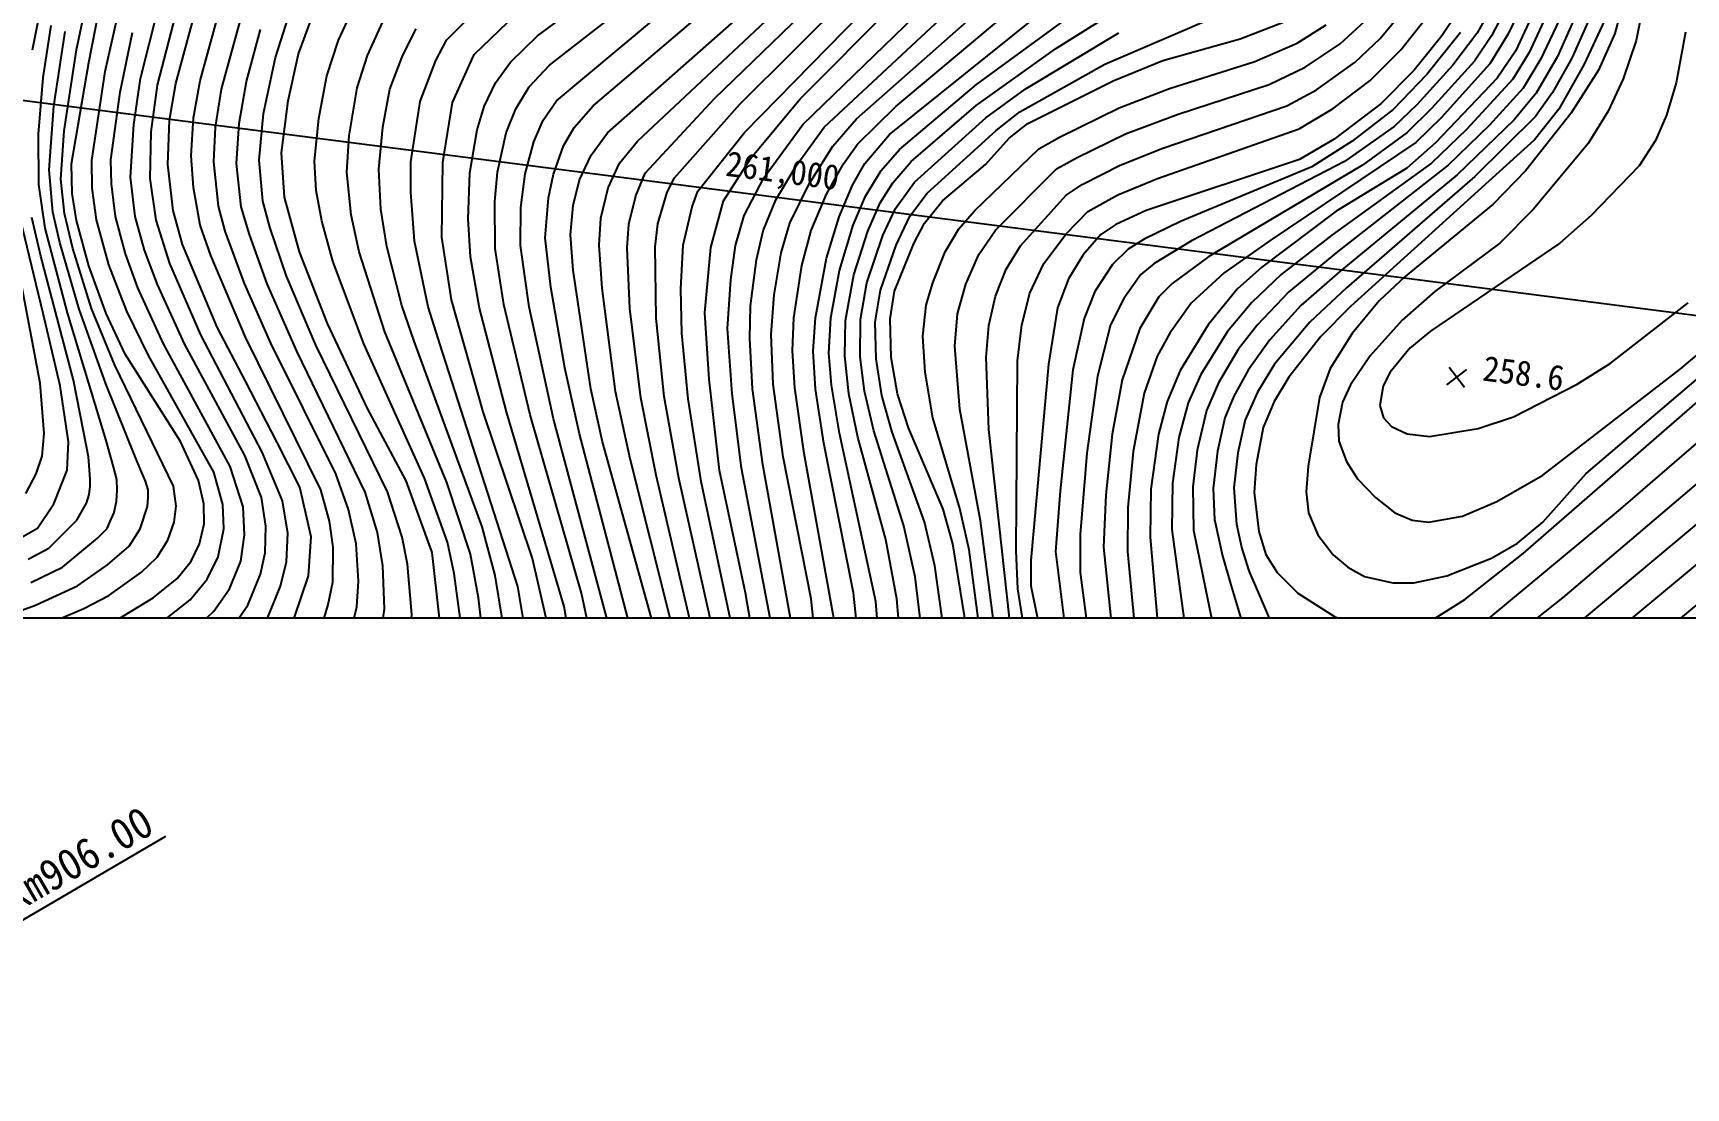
# Model space of a CAD drawing. Header units: millimetres. Extents: x 17638 to 18434, y 1103 to 1809.
# Drawn here: x 18218.5 to 18350.2, y 1364.9 to 1448.9 of the extents above; entities that cross this region are included whole.
import ezdxf
from ezdxf.enums import TextEntityAlignment as Align
from ezdxf.xclip import XClip

# ---------------------------------------------------------------- set-up
doc = ezdxf.new("R2010")
doc.units = ezdxf.units.MM
doc.header["$LTSCALE"] = 10
doc.header["$MEASUREMENT"] = 0
doc.header["$XCLIPFRAME"] = 2
doc.layers.add('TX-PAPR', color=2, linetype='Continuous', plot=False)
for name, color, linetype in [('TZ-BASE', 253, 'Continuous'), ('TZ-LEAL', 1, 'Continuous'), ('TZ-LEAT', 3, 'Continuous')]:
    doc.layers.add(name, color=color, linetype=linetype)
doc.styles.add('HANA', font='GulimChe.ttf')
doc.styles.add('굴림체', font='GulimChe.ttf')

# ---------------------------------------------------------------- blocks, each defined once
blk = doc.blocks.new('JD-CDFDG5GDCH4')
at = {"layer": 'TZ-BASE'}
for p, q in [((280, -5.76, -393.01), (700, -59.73, -393.01)), ((555.57, -36.33, -164.01), (571.9, -19.71, -164.01)), ((560.24, -35.7, -162.01), (576.23, -20.21, -162.01)), ((539.09, -28.65, -172.01), (547.82, -22.22, -172.01)), ((544.66, -36.37, -168.01), (560.71, -22.2, -168.01)), ((561.92, -35.92, -161.01), (576.89, -21.98, -161.01)), ((574.06, -32.53, -157.01), (589.4, -21.29, -157.01)), ((510.3, -32.45, -183.01), (513.02, -22.42, -183.01)), ((540.06, -30.97, -171.01), (550.4, -22.88, -171.01)), ((540.62, -33.82, -170.01), (552.91, -23.52, -170.01)), ((553.19, -33.64, -166.01), (563.68, -23.5, -166.01)), ((555.21, -34.08, -165.01), (566.17, -23.19, -165.01)), ((564.5, -35.25, -160.01), (578.01, -23.31, -160.01)), ((567.13, -36.51, -158.01), (584.42, -22.6, -158.01)), ((567.64, -34.28, -159.01), (580.5, -23.47, -159.01)), ((580.36, -29.67, -156.01), (590.64, -23.2, -156.01)), ((498.87, -29.77, -192.01), (500.02, -24.04, -192.01)), ((543.54, -34.22, -169.01), (555.35, -24.16, -169.01)), ((547.05, -37.02, -167.01), (560.91, -24.04, -167.01)), ((625.81, -24.98, -137.01), (624.88, -28.45, -137.01)), ((502.38, -29.75, -189.01), (503.18, -26, -189.01)), ((507.48, -32.03, -185.01), (508.94, -26.26, -185.01)), ((508.83, -32.56, -184.01), (510.45, -26.33, -184.01)), ((512.23, -32.22, -182.01), (514.06, -25.51, -182.01)), ((513.92, -32.9, -181.01), (515.92, -25.63, -181.01)), ((518.24, -30.38, -179.01), (519.7, -25.8, -179.01)), ((520.06, -30.09, -178.01), (521.67, -25.75, -178.01)), ((531.85, -28.98, -174.01), (534.85, -26, -174.01)), ((534.05, -30.14, -173.01), (538.05, -26.28, -173.01)), ((560.02, -33.65, -163.01), (567.45, -26.21, -163.01)), ((613.35, -25.31, -148.01), (611.11, -28.64, -148.01)), ((615.57, -25.48, -146.01), (613.89, -28.45, -146.01)), ((616.51, -25.91, -145.01), (615.07, -28.64, -145.01)), ((617.58, -26.01, -144.01), (616.38, -28.54, -144.01)), ((627.22, -25.83, -136.01), (626.6, -29.02, -136.01)), ((503.36, -30.78, -188.01), (504.19, -26.58, -188.01)), ((504.68, -31.48, -187.01), (505.62, -27.24, -187.01)), ((523.26, -28.98, -177.01), (524.29, -26.75, -177.01)), ((525.55, -30.22, -176.01), (526.76, -27.58, -176.01)), ((584.27, -30.9, -154.01), (593.48, -26.95, -154.01)), ((595.05, -28.88, -153.01), (598.69, -27.47, -153.01)), ((603.01, -29.28, -151.01), (604.97, -27.49, -151.01)), ((606.2, -28.85, -150.01), (608.02, -26.67, -150.01)), ((607.86, -29.75, -149.01), (609.86, -27.22, -149.01)), ((618.42, -26.79, -143.01), (616.97, -29.87, -143.01)), ((619.54, -26.82, -142.01), (618.07, -29.98, -142.01)), ((620.69, -26.89, -141.01), (619.01, -30.48, -141.01)), ((622.02, -26.47, -140.01), (620.32, -30.3, -140.01)), ((623.05, -26.84, -139.01), (621.46, -30.41, -139.01)), ((624.1, -27.38, -138.01), (622.42, -30.95, -138.01)), ((499.72, -31.97, -191.01), (500.37, -27.81, -191.01)), ((500.57, -34.25, -190.01), (501.47, -28.29, -190.01)), ((505.85, -33.14, -186.01), (506.85, -28.38, -186.01)), ((515.91, -32.28, -180.01), (517.03, -28.15, -180.01)), ((528.36, -30.18, -175.01), (529.43, -28.09, -175.01)), ((536.95, -30.74, -172.01), (539.09, -28.65, -172.01)), ((577.94, -32.9, -155.01), (585.4, -28.4, -155.01)), ((588.9, -30.62, -153.01), (595.05, -28.88, -153.01)), ((599.58, -29.22, -152.01), (601.89, -27.76, -152.01)), ((604.21, -30.74, -150.01), (606.2, -28.85, -150.01)), ((611.11, -28.64, -148.01), (608.9, -31.38, -148.01)), ((612.61, -28.39, -147.01), (609.93, -31.73, -147.01)), ((613.89, -28.45, -146.01), (612, -30.98, -146.01)), ((615.07, -28.64, -145.01), (613.72, -30.67, -145.01)), ((616.38, -28.54, -144.01), (614.94, -30.87, -144.01)), ((624.88, -28.45, -137.01), (623.59, -31.39, -137.01)), ((630.53, -28.36, -135.01), (629.77, -32.38, -135.01)), ((501.4, -36.21, -189.01), (502.38, -29.75, -189.01)), ((519.23, -33.83, -178.01), (520.06, -30.09, -178.01)), ((522.31, -31.84, -177.01), (523.26, -28.98, -177.01)), ((524.73, -32.78, -176.01), (525.55, -30.22, -176.01)), ((527.33, -32.89, -175.01), (528.36, -30.18, -175.01)), ((531, -30.62, -174.01), (531.85, -28.98, -174.01)), ((532.34, -33.94, -173.01), (534.05, -30.14, -173.01)), ((574.02, -34.2, -156.01), (580.36, -29.67, -156.01)), ((596.22, -30.69, -152.01), (599.58, -29.22, -152.01)), ((600.24, -31.15, -151.01), (603.01, -29.28, -151.01)), ((605.41, -32.2, -149.01), (607.86, -29.75, -149.01)), ((616.97, -29.87, -143.01), (615.53, -32.01, -143.01)), ((618.07, -29.98, -142.01), (616.77, -32.09, -142.01)), ((626.6, -29.02, -136.01), (625.55, -32.06, -136.01)), ((501.99, -38.84, -188.01), (503.36, -30.78, -188.01)), ((503.6, -38.58, -187.01), (504.68, -31.48, -187.01)), ((517.27, -34.84, -179.01), (518.24, -30.38, -179.01)), ((529.75, -33.88, -174.01), (531, -30.62, -174.01)), ((535.76, -32.39, -172.01), (536.95, -30.74, -172.01)), ((538.43, -32.71, -171.01), (540.06, -30.97, -171.01)), ((577.51, -34.69, -154.01), (584.27, -30.9, -154.01)), ((584.94, -32.23, -153.01), (588.9, -30.62, -153.01)), ((589.43, -32.83, -152.01), (596.22, -30.69, -152.01)), ((597.37, -32.52, -151.01), (600.24, -31.15, -151.01)), ((601.13, -32.94, -150.01), (604.21, -30.74, -150.01)), ((608.9, -31.38, -148.01), (606.27, -34.04, -148.01)), ((612, -30.98, -146.01), (609.13, -34.13, -146.01)), ((613.72, -30.67, -145.01), (610.29, -34.44, -145.01)), ((614.94, -30.87, -144.01), (611.05, -35.17, -144.01)), ((619.01, -30.48, -141.01), (617.58, -32.82, -141.01)), ((620.32, -30.3, -140.01), (618.63, -33.2, -140.01)), ((621.46, -30.41, -139.01), (619.93, -33.16, -139.01)), ((622.42, -30.95, -138.01), (620.44, -34.48, -138.01)), ((623.59, -31.39, -137.01), (621.39, -34.84, -137.01)), ((499.35, -36.48, -191.01), (499.72, -31.97, -191.01)), ((506.94, -35.7, -185.01), (507.48, -32.03, -185.01)), ((508.34, -36.29, -184.01), (508.83, -32.56, -184.01)), ((509.79, -35.35, -183.01), (510.3, -32.45, -183.01)), ((511.71, -35.17, -182.01), (512.23, -32.22, -182.01)), ((513.46, -35.92, -181.01), (513.92, -32.9, -181.01)), ((515.33, -35.62, -180.01), (515.91, -32.28, -180.01)), ((521.68, -35.22, -177.01), (522.31, -31.84, -177.01)), ((524.09, -36.6, -176.01), (524.73, -32.78, -176.01)), ((526.79, -35.92, -175.01), (527.33, -32.89, -175.01)), ((534.86, -34.27, -172.01), (535.76, -32.39, -172.01)), ((537.36, -34.45, -171.01), (538.43, -32.71, -171.01)), ((567.93, -37.69, -157.01), (574.06, -32.53, -157.01)), ((574.81, -35.18, -155.01), (577.94, -32.9, -155.01)), ((578.15, -35.63, -153.01), (584.94, -32.23, -153.01)), ((585.42, -34.37, -152.01), (589.43, -32.83, -152.01)), ((590.11, -34.88, -151.01), (597.37, -32.52, -151.01)), ((602.45, -34.44, -149.01), (605.41, -32.2, -149.01)), ((609.93, -31.73, -147.01), (607.25, -34.52, -147.01)), ((615.53, -32.01, -143.01), (610.61, -37.16, -143.01)), ((616.77, -32.09, -142.01), (613.07, -36.1, -142.01)), ((617.58, -32.82, -141.01), (614.91, -35.77, -141.01)), ((625.55, -32.06, -136.01), (624.37, -34.65, -136.01)), ((629.77, -32.38, -135.01), (629.01, -34.96, -135.01)), ((505.13, -38.53, -186.01), (505.85, -33.14, -186.01)), ((518.7, -37.96, -178.01), (519.23, -33.83, -178.01)), ((529.01, -38.68, -174.01), (529.75, -33.88, -174.01)), ((531.55, -38.74, -173.01), (532.34, -33.94, -173.01)), ((539.56, -35.36, -170.01), (540.62, -33.82, -170.01)), ((542.02, -35.94, -169.01), (543.54, -34.22, -169.01)), ((547.68, -39.57, -166.01), (553.19, -33.64, -166.01)), ((550, -39.95, -165.01), (555.21, -34.08, -165.01)), ((556.09, -38.39, -163.01), (560.02, -33.65, -163.01)), ((568.85, -38.66, -156.01), (574.02, -34.2, -156.01)), ((588.89, -37.59, -150.01), (598.76, -34.22, -150.01)), ((598.76, -34.22, -150.01), (601.13, -32.94, -150.01)), ((606.27, -34.04, -148.01), (602.53, -36.86, -148.01)), ((609.13, -34.13, -146.01), (607.31, -35.87, -146.01)), ((618.63, -33.2, -140.01), (616.87, -35.34, -140.01)), ((619.93, -33.16, -139.01), (618.57, -35.08, -139.01)), ((500.2, -39.31, -190.01), (500.57, -34.25, -190.01)), ((509.67, -38.9, -183.01), (509.79, -35.35, -183.01)), ((511.51, -38.21, -182.01), (511.71, -35.17, -182.01)), ((516.94, -38.54, -179.01), (517.27, -34.84, -179.01)), ((521.34, -38.63, -177.01), (521.68, -35.22, -177.01)), ((534.3, -36.13, -172.01), (534.86, -34.27, -172.01)), ((536.61, -36.36, -171.01), (537.36, -34.45, -171.01)), ((538.81, -37.08, -170.01), (539.56, -35.36, -170.01)), ((562.62, -37.44, -160.01), (564.5, -35.25, -160.01)), ((564.57, -37.28, -159.01), (567.64, -34.28, -159.01)), ((569.12, -40.3, -155.01), (574.81, -35.18, -155.01)), ((575.61, -36.17, -154.01), (577.51, -34.69, -154.01)), ((580.67, -36.7, -152.01), (585.42, -34.37, -152.01)), ((585.92, -36.45, -151.01), (590.11, -34.88, -151.01)), ((599.76, -36.06, -149.01), (602.45, -34.44, -149.01)), ((607.25, -34.52, -147.01), (603.96, -37.04, -147.01)), ((610.29, -34.44, -145.01), (608.35, -36.35, -145.01)), ((611.05, -35.17, -144.01), (609.05, -37.13, -144.01)), ((616.87, -35.34, -140.01), (612.33, -39.72, -140.01)), ((618.57, -35.08, -139.01), (613.73, -39.84, -139.01)), ((621.39, -34.84, -137.01), (617.79, -39.36, -137.01)), ((620.44, -34.48, -138.01), (618.5, -36.93, -138.01)), ((624.37, -34.65, -136.01), (622.77, -37.22, -136.01)), ((629.01, -34.96, -135.01), (628.13, -36.98, -135.01)), ((499.38, -40.47, -191.01), (499.35, -36.48, -191.01)), ((501.14, -40.06, -189.01), (501.4, -36.21, -189.01)), ((506.68, -39.91, -185.01), (506.94, -35.7, -185.01)), ((508.24, -40, -184.01), (508.34, -36.29, -184.01)), ((513.33, -38.69, -181.01), (513.46, -35.92, -181.01)), ((515.14, -38.81, -180.01), (515.33, -35.62, -180.01)), ((523.91, -39.5, -176.01), (524.09, -36.6, -176.01)), ((526.45, -39.25, -175.01), (526.79, -35.92, -175.01)), ((533.71, -39.54, -172.01), (534.3, -36.13, -172.01)), ((535.91, -39.5, -171.01), (536.61, -36.36, -171.01)), ((541.18, -37.39, -169.01), (542.02, -35.94, -169.01)), ((543.38, -38.14, -168.01), (544.66, -36.37, -168.01)), ((551.87, -41.01, -164.01), (555.57, -36.33, -164.01)), ((557.13, -39.94, -162.01), (560.24, -35.7, -162.01)), ((559.7, -39, -161.01), (561.92, -35.92, -161.01)), ((565.16, -38.82, -158.01), (567.13, -36.51, -158.01)), ((570.12, -41.18, -154.01), (575.61, -36.17, -154.01)), ((574.78, -38.9, -153.01), (576.66, -36.79, -153.01)), ((576.66, -36.79, -153.01), (578.15, -35.63, -153.01)), ((579.02, -37.65, -152.01), (580.67, -36.7, -152.01)), ((582.07, -38.32, -151.01), (585.92, -36.45, -151.01)), ((588.48, -40, -149.01), (599.76, -36.06, -149.01)), ((607.31, -35.87, -146.01), (603.37, -38.65, -146.01)), ((608.35, -36.35, -145.01), (604.79, -38.94, -145.01)), ((613.07, -36.1, -142.01), (610.28, -38.77, -142.01)), ((614.91, -35.77, -141.01), (611.63, -38.95, -141.01)), ((518.95, -41.49, -178.01), (518.7, -37.96, -178.01)), ((538.11, -39.64, -170.01), (538.81, -37.08, -170.01)), ((540.36, -39.66, -169.01), (541.18, -37.39, -169.01)), ((542.44, -40.12, -168.01), (543.38, -38.14, -168.01)), ((545.63, -38.77, -167.01), (547.05, -37.02, -167.01)), ((560.72, -40.42, -160.01), (562.62, -37.44, -160.01)), ((563.46, -38.84, -159.01), (564.57, -37.28, -159.01)), ((566.46, -39.38, -157.01), (567.93, -37.69, -157.01)), ((573.89, -42.58, -152.01), (579.02, -37.65, -152.01)), ((585.5, -38.93, -150.01), (588.89, -37.59, -150.01)), ((609.05, -37.13, -144.01), (597.45, -44.95, -144.01)), ((602.53, -36.86, -148.01), (599.79, -38.48, -148.01)), ((603.96, -37.04, -147.01), (600.76, -39.07, -147.01)), ((618.5, -36.93, -138.01), (603.83, -50.2, -138.01)), ((610.61, -37.16, -143.01), (608.33, -39.17, -143.01)), ((622.77, -37.22, -136.01), (618.42, -42.44, -136.01)), ((628.13, -36.98, -135.01), (626.84, -38.99, -135.01)), ((500.51, -42.69, -190.01), (500.2, -39.31, -190.01)), ((502.04, -41.2, -188.01), (501.99, -38.84, -188.01)), ((503.63, -40.78, -187.01), (503.6, -38.58, -187.01)), ((505.16, -40.43, -186.01), (505.13, -38.53, -186.01)), ((510.09, -42.54, -183.01), (509.67, -38.9, -183.01)), ((511.7, -40.71, -182.01), (511.51, -38.21, -182.01)), ((513.7, -42.21, -181.01), (513.33, -38.69, -181.01)), ((515.51, -42.27, -180.01), (515.14, -38.81, -180.01)), ((517.22, -41.82, -179.01), (516.94, -38.54, -179.01)), ((521.48, -40.96, -177.01), (521.34, -38.63, -177.01)), ((526.63, -42.45, -175.01), (526.45, -39.25, -175.01)), ((529.02, -41.08, -174.01), (529.01, -38.68, -174.01)), ((531.49, -44.68, -173.01), (531.55, -38.74, -173.01)), ((544.72, -40.75, -167.01), (545.63, -38.77, -167.01)), ((553.9, -41.79, -163.01), (556.09, -38.39, -163.01)), ((558.09, -41.71, -161.01), (559.7, -39, -161.01)), ((562.11, -41.26, -159.01), (563.46, -38.84, -159.01)), ((564.17, -40.54, -158.01), (565.16, -38.82, -158.01)), ((565.22, -41.4, -157.01), (566.46, -39.38, -157.01)), ((567.4, -40.34, -156.01), (568.85, -38.66, -156.01)), ((571.34, -41.77, -153.01), (574.78, -38.9, -153.01)), ((575.58, -44.12, -151.01), (580.44, -39.23, -151.01)), ((580.44, -39.23, -151.01), (582.07, -38.32, -151.01)), ((582.47, -40.47, -150.01), (585.5, -38.93, -150.01)), ((599.79, -38.48, -148.01), (587.57, -42.54, -148.01)), ((600.76, -39.07, -147.01), (590.3, -43.43, -147.01)), ((603.37, -38.65, -146.01), (591.17, -44.97, -146.01)), ((604.79, -38.94, -145.01), (592.55, -46.22, -145.01)), ((610.28, -38.77, -142.01), (602.35, -44.52, -142.01)), ((608.33, -39.17, -143.01), (602.71, -42.6, -143.01)), ((611.63, -38.95, -141.01), (602.82, -45.81, -141.01)), ((617.79, -39.36, -137.01), (615.2, -42.05, -137.01)), ((626.84, -38.99, -135.01), (623.01, -42.95, -135.01)), ((499.89, -43.95, -191.01), (499.38, -40.47, -191.01)), ((501.42, -42.8, -189.01), (501.14, -40.06, -189.01)), ((503.98, -43.29, -187.01), (503.63, -40.78, -187.01)), ((505.5, -43.04, -186.01), (505.16, -40.43, -186.01)), ((507.07, -43.03, -185.01), (506.68, -39.91, -185.01)), ((508.72, -43.33, -184.01), (508.24, -40, -184.01)), ((512.24, -43.72, -182.01), (511.7, -40.71, -182.01)), ((524.25, -42.89, -176.01), (523.91, -39.5, -176.01)), ((533.58, -43.21, -172.01), (533.71, -39.54, -172.01)), ((535.71, -41.83, -171.01), (535.91, -39.5, -171.01)), ((537.78, -42.31, -170.01), (538.11, -39.64, -170.01)), ((539.97, -41.54, -169.01), (540.36, -39.66, -169.01)), ((541.95, -42.16, -168.01), (542.44, -40.12, -168.01)), ((544.15, -43.17, -167.01), (544.72, -40.75, -167.01)), ((546.92, -41.38, -166.01), (547.68, -39.57, -166.01)), ((549.43, -41.08, -165.01), (550, -39.95, -165.01)), ((555.55, -42.96, -162.01), (557.13, -39.94, -162.01)), ((559.19, -43.57, -160.01), (560.72, -40.42, -160.01)), ((563.11, -43.05, -158.01), (564.17, -40.54, -158.01)), ((566.38, -41.95, -156.01), (567.4, -40.34, -156.01)), ((567.61, -42.38, -155.01), (569.12, -40.3, -155.01)), ((581.19, -41.32, -150.01), (582.47, -40.47, -150.01)), ((585.32, -41.31, -149.01), (588.48, -40, -149.01)), ((612.33, -39.72, -140.01), (602.99, -47.4, -140.01)), ((613.73, -39.84, -139.01), (603.51, -48.71, -139.01)), ((502.39, -43.35, -188.01), (502.04, -41.2, -188.01)), ((517.82, -43.96, -179.01), (517.22, -41.82, -179.01)), ((520.14, -45.84, -178.01), (518.95, -41.49, -178.01)), ((521.91, -43.37, -177.01), (521.48, -40.96, -177.01)), ((529.3, -44.98, -174.01), (529.02, -41.08, -174.01)), ((535.72, -45.57, -171.01), (535.71, -41.83, -171.01)), ((539.72, -44.72, -169.01), (539.97, -41.54, -169.01)), ((546.37, -43.65, -166.01), (546.92, -41.38, -166.01)), ((548.69, -43.61, -165.01), (549.43, -41.08, -165.01)), ((551.42, -42.25, -164.01), (551.87, -41.01, -164.01)), ((552.9, -45.51, -163.01), (553.9, -41.79, -163.01)), ((557.06, -44.17, -161.01), (558.09, -41.71, -161.01)), ((560.9, -44.14, -159.01), (562.11, -41.26, -159.01)), ((564.23, -43.73, -157.01), (565.22, -41.4, -157.01)), ((565.4, -44.2, -156.01), (566.38, -41.95, -156.01)), ((568.74, -43.01, -154.01), (570.12, -41.18, -154.01)), ((569.91, -43.55, -153.01), (571.34, -41.77, -153.01)), ((577.56, -45.37, -150.01), (581.19, -41.32, -150.01)), ((582.92, -42.64, -149.01), (585.32, -41.31, -149.01)), ((615.2, -42.05, -137.01), (608.19, -47.81, -137.01)), ((499.74, -50.74, -193.01), (497.91, -43.16, -193.01)), ((499.54, -46.2, -192.01), (498.82, -43.12, -192.01)), ((501.07, -45.11, -190.01), (500.51, -42.69, -190.01)), ((502.1, -45.58, -189.01), (501.42, -42.8, -189.01)), ((503.38, -46.97, -188.01), (502.39, -43.35, -188.01)), ((504.97, -46.89, -187.01), (503.98, -43.29, -187.01)), ((506.29, -46.01, -186.01), (505.5, -43.04, -186.01)), ((507.8, -45.72, -185.01), (507.07, -43.03, -185.01)), ((509.81, -46.78, -184.01), (508.72, -43.33, -184.01)), ((510.83, -45.26, -183.01), (510.09, -42.54, -183.01)), ((514.23, -44.2, -181.01), (513.7, -42.21, -181.01)), ((516.16, -44.47, -180.01), (515.51, -42.27, -180.01)), ((522.81, -46.58, -177.01), (521.91, -43.37, -177.01)), ((524.9, -45.84, -176.01), (524.25, -42.89, -176.01)), ((527.1, -45.41, -175.01), (526.63, -42.45, -175.01)), ((533.77, -46.24, -172.01), (533.58, -43.21, -172.01)), ((537.74, -45.33, -170.01), (537.78, -42.31, -170.01)), ((541.73, -44.49, -168.01), (541.95, -42.16, -168.01)), ((544.02, -45.32, -167.01), (544.15, -43.17, -167.01)), ((550.69, -45.3, -164.01), (551.42, -42.25, -164.01)), ((554.87, -45.34, -162.01), (555.55, -42.96, -162.01)), ((562.12, -46.34, -158.01), (563.11, -43.05, -158.01)), ((566.61, -44.55, -155.01), (567.61, -42.38, -155.01)), ((567.67, -45.3, -154.01), (568.74, -43.01, -154.01)), ((572.66, -44, -152.01), (573.89, -42.58, -152.01)), ((581.19, -44.42, -149.01), (582.92, -42.64, -149.01)), ((587.57, -42.54, -148.01), (585.16, -43.66, -148.01)), ((590.3, -43.43, -147.01), (587.42, -44.84, -147.01)), ((602.71, -42.6, -143.01), (596.78, -47.05, -143.01)), ((618.42, -42.44, -136.01), (615.72, -45.16, -136.01)), ((623.01, -42.95, -135.01), (620.51, -45.15, -135.01)), ((499.49, -56.3, -194.01), (497.11, -43.64, -194.01)), ((501.68, -50.69, -191.01), (499.89, -43.95, -191.01)), ((513.08, -46.13, -182.01), (512.24, -43.72, -182.01)), ((515.77, -48.36, -181.01), (514.23, -44.2, -181.01)), ((517.58, -48.4, -180.01), (516.16, -44.47, -180.01)), ((519.12, -47.78, -179.01), (517.82, -43.96, -179.01)), ((532.24, -49.67, -173.01), (531.49, -44.68, -173.01)), ((540.15, -48.66, -169.01), (539.72, -44.72, -169.01)), ((541.94, -47.3, -168.01), (541.73, -44.49, -168.01)), ((546.25, -45.52, -166.01), (546.37, -43.65, -166.01)), ((548.46, -45.45, -165.01), (548.69, -43.61, -165.01)), ((556.53, -46.49, -161.01), (557.06, -44.17, -161.01)), ((558.49, -45.93, -160.01), (559.19, -43.57, -160.01)), ((560.16, -46.92, -159.01), (560.9, -44.14, -159.01)), ((563.15, -47.33, -157.01), (564.23, -43.73, -157.01)), ((564.28, -47.67, -156.01), (565.4, -44.2, -156.01)), ((565.33, -48.32, -155.01), (566.61, -44.55, -155.01)), ((569.07, -45.19, -153.01), (569.91, -43.55, -153.01)), ((571.57, -45.83, -152.01), (572.66, -44, -152.01)), ((574.25, -46.05, -151.01), (575.58, -44.12, -151.01)), ((579.42, -46.77, -149.01), (581.19, -44.42, -149.01)), ((583.97, -44.46, -148.01), (582.54, -46.08, -148.01)), ((585.16, -43.66, -148.01), (583.97, -44.46, -148.01)), ((602.35, -44.52, -142.01), (598.33, -47.66, -142.01)), ((502.6, -50.42, -190.01), (501.07, -45.11, -190.01)), ((503.59, -50.36, -189.01), (502.1, -45.58, -189.01)), ((507.28, -48.7, -186.01), (506.29, -46.01, -186.01)), ((508.83, -48.43, -185.01), (507.8, -45.72, -185.01)), ((513.6, -51.83, -183.01), (510.83, -45.26, -183.01)), ((522.38, -51.55, -178.01), (520.14, -45.84, -178.01)), ((526.94, -52.2, -176.01), (524.9, -45.84, -176.01)), ((528.29, -50.11, -175.01), (527.1, -45.41, -175.01)), ((530.38, -50.21, -174.01), (529.3, -44.98, -174.01)), ((536.41, -50.03, -171.01), (535.72, -45.57, -171.01)), ((538.44, -50.22, -170.01), (537.74, -45.33, -170.01)), ((544.24, -48.74, -167.01), (544.02, -45.32, -167.01)), ((546.46, -50.36, -166.01), (546.25, -45.52, -166.01)), ((548.54, -51.12, -165.01), (548.46, -45.45, -165.01)), ((550.51, -48.8, -164.01), (550.69, -45.3, -164.01)), ((552.41, -50.69, -163.01), (552.9, -45.51, -163.01)), ((554.48, -48.08, -162.01), (554.87, -45.34, -162.01)), ((557.95, -49.26, -160.01), (558.49, -45.93, -160.01)), ((566.4, -48.9, -154.01), (567.67, -45.3, -154.01)), ((567.54, -48.98, -153.01), (569.07, -45.19, -153.01)), ((570.58, -48.3, -152.01), (571.57, -45.83, -152.01)), ((573.22, -48.42, -151.01), (574.25, -46.05, -151.01)), ((576.43, -47.22, -150.01), (577.56, -45.37, -150.01)), ((586.13, -45.62, -147.01), (584.88, -46.86, -147.01)), ((587.42, -44.84, -147.01), (586.13, -45.62, -147.01)), ((591.17, -44.97, -146.01), (588.2, -46.78, -146.01)), ((597.45, -44.95, -144.01), (593.77, -47.51, -144.01)), ((602.82, -45.81, -141.01), (598.93, -49.03, -141.01)), ((620.51, -45.15, -135.01), (610.21, -52.17, -135.01)), ((615.72, -45.16, -136.01), (610.55, -49.01, -136.01)), ((502.14, -56.07, -192.01), (499.54, -46.2, -192.01)), ((504.74, -50.76, -188.01), (503.38, -46.97, -188.01)), ((506.39, -50.57, -187.01), (504.97, -46.89, -187.01)), ((512.29, -52.46, -184.01), (509.81, -46.78, -184.01)), ((515.85, -52.64, -182.01), (513.08, -46.13, -182.01)), ((525.27, -53.18, -177.01), (522.81, -46.58, -177.01)), ((534.48, -50.33, -172.01), (533.77, -46.24, -172.01)), ((543.34, -56.76, -168.01), (541.94, -47.3, -168.01)), ((556.05, -50.13, -161.01), (556.53, -46.49, -161.01)), ((559.5, -51.09, -159.01), (560.16, -46.92, -159.01)), ((561.24, -51.1, -158.01), (562.12, -46.34, -158.01)), ((562.46, -51.1, -157.01), (563.15, -47.33, -157.01)), ((575.56, -49.38, -150.01), (576.43, -47.22, -150.01)), ((578.31, -49.12, -149.01), (579.42, -46.77, -149.01)), ((582.54, -46.08, -148.01), (581.38, -48, -148.01)), ((584.88, -46.86, -147.01), (583.49, -49, -147.01)), ((588.2, -46.78, -146.01), (587.15, -47.65, -146.01)), ((592.55, -46.22, -145.01), (589.61, -48.39, -145.01)), ((596.78, -47.05, -143.01), (594.81, -48.81, -143.01)), ((509.31, -53.18, -186.01), (507.28, -48.7, -186.01)), ((510.99, -53.16, -185.01), (508.83, -48.43, -185.01)), ((517.87, -53.12, -181.01), (515.77, -48.36, -181.01)), ((519.92, -53.74, -180.01), (517.58, -48.4, -180.01)), ((521.45, -53.27, -179.01), (519.12, -47.78, -179.01)), ((541.27, -55.07, -169.01), (540.15, -48.66, -169.01)), ((554.24, -51.94, -162.01), (554.48, -48.08, -162.01)), ((563.63, -51.32, -156.01), (564.28, -47.67, -156.01)), ((564.83, -51.24, -155.01), (565.33, -48.32, -155.01)), ((570.05, -50.08, -152.01), (570.58, -48.3, -152.01)), ((572.55, -50.78, -151.01), (573.22, -48.42, -151.01)), ((581.38, -48, -148.01), (580.51, -50.29, -148.01)), ((587.15, -47.65, -146.01), (585.79, -49.55, -146.01)), ((589.61, -48.39, -145.01), (588.59, -49.43, -145.01)), ((593.77, -47.51, -144.01), (591.15, -49.92, -144.01)), ((598.33, -47.66, -142.01), (595.98, -49.87, -142.01)), ((602.99, -47.4, -140.01), (599.88, -50.11, -140.01)), ((608.19, -47.81, -137.01), (606.12, -49.74, -137.01)), ((534.78, -58.57, -173.01), (532.24, -49.67, -173.01)), ((545.32, -56.96, -167.01), (544.24, -48.74, -167.01)), ((550.6, -52.31, -164.01), (550.51, -48.8, -164.01)), ((557.71, -52.43, -160.01), (557.95, -49.26, -160.01)), ((566, -51.44, -154.01), (566.4, -48.9, -154.01)), ((567.18, -51.18, -153.01), (567.54, -48.98, -153.01)), ((575.03, -51.7, -150.01), (575.56, -49.38, -150.01)), ((577.67, -51.65, -149.01), (578.31, -49.12, -149.01)), ((583.49, -49, -147.01), (582.62, -51.14, -147.01)), ((585.79, -49.55, -146.01), (584.74, -51.66, -146.01)), ((588.59, -49.43, -145.01), (587.06, -51.94, -145.01)), ((591.15, -49.92, -144.01), (589.44, -52.31, -144.01)), ((594.81, -48.81, -143.01), (592.5, -51.66, -143.01)), ((595.98, -49.87, -142.01), (594.05, -52.18, -142.01)), ((598.93, -49.03, -141.01), (596.4, -51.69, -141.01)), ((603.51, -48.71, -139.01), (600.6, -51.43, -139.01)), ((606.12, -49.74, -137.01), (603.96, -52.35, -137.01)), ((610.55, -49.01, -136.01), (607.96, -51.28, -136.01)), ((624.51, -54.74, -135.01), (630.73, -49.89, -135.01)), ((501.09, -56.52, -193.01), (499.74, -50.74, -193.01)), ((504.74, -60.86, -191.01), (501.68, -50.69, -191.01)), ((504.73, -56.34, -190.01), (502.6, -50.42, -190.01)), ((505.44, -54.86, -189.01), (503.59, -50.36, -189.01)), ((506.27, -53.99, -188.01), (504.74, -50.76, -188.01)), ((508.11, -54.09, -187.01), (506.39, -50.57, -187.01)), ((529.28, -52.96, -175.01), (528.29, -50.11, -175.01)), ((531.34, -53.24, -174.01), (530.38, -50.21, -174.01)), ((536.62, -58.58, -172.01), (534.48, -50.33, -172.01)), ((538.5, -58.81, -171.01), (536.41, -50.03, -171.01)), ((540.38, -59.15, -170.01), (538.44, -50.22, -170.01)), ((547.32, -57.46, -166.01), (546.46, -50.36, -166.01)), ((549.19, -57.36, -165.01), (548.54, -51.12, -165.01)), ((552.78, -55.99, -163.01), (552.41, -50.69, -163.01)), ((556, -52.74, -161.01), (556.05, -50.13, -161.01)), ((559.41, -53.73, -159.01), (559.5, -51.09, -159.01)), ((561.04, -53.75, -158.01), (561.24, -51.1, -158.01)), ((562.31, -53.9, -157.01), (562.46, -51.1, -157.01)), ((563.56, -54.12, -156.01), (563.63, -51.32, -156.01)), ((564.8, -54.19, -155.01), (564.83, -51.24, -155.01)), ((567.27, -54.26, -153.01), (567.18, -51.18, -153.01)), ((569.79, -52.55, -152.01), (570.05, -50.08, -152.01)), ((572.32, -53.36, -151.01), (572.55, -50.78, -151.01)), ((580.51, -50.29, -148.01), (579.79, -54.78, -148.01)), ((582.62, -51.14, -147.01), (581.74, -55.25, -147.01)), ((599.88, -50.11, -140.01), (597.41, -52.84, -140.01)), ((603.83, -50.2, -138.01), (601.49, -52.58, -138.01)), ((607.96, -51.28, -136.01), (605.4, -54.13, -136.01)), ((622.6, -63.48, -137.01), (637.04, -51.19, -137.01)), ((517.18, -61.79, -184.01), (512.29, -52.46, -184.01)), ((515.84, -56.14, -183.01), (513.6, -51.83, -183.01)), ((521.84, -64.79, -182.01), (515.85, -52.64, -182.01)), ((525.54, -58.26, -178.01), (522.38, -51.55, -178.01)), ((531.87, -64.2, -176.01), (526.94, -52.2, -176.01)), ((551.1, -57.55, -164.01), (550.6, -52.31, -164.01)), ((554.59, -57.14, -162.01), (554.24, -51.94, -162.01)), ((557.87, -56.39, -160.01), (557.71, -52.43, -160.01)), ((566.06, -54.36, -154.01), (566, -51.44, -154.01)), ((569.96, -55.41, -152.01), (569.79, -52.55, -152.01)), ((574.83, -54.25, -150.01), (575.03, -51.7, -150.01)), ((577.33, -54.53, -149.01), (577.67, -51.65, -149.01)), ((584.74, -51.66, -146.01), (583.68, -55.73, -146.01)), ((587.06, -51.94, -145.01), (585.66, -56.04, -145.01)), ((589.44, -52.31, -144.01), (588.45, -54.14, -144.01)), ((592.5, -51.66, -143.01), (590.27, -55.3, -143.01)), ((594.05, -52.18, -142.01), (591.92, -55.61, -142.01)), ((596.4, -51.69, -141.01), (594.9, -53.62, -141.01)), ((600.6, -51.43, -139.01), (597.8, -54.79, -139.01)), ((601.49, -52.58, -138.01), (598.92, -55.82, -138.01)), ((603.96, -52.35, -137.01), (602.23, -55.12, -137.01)), ((610.21, -52.17, -135.01), (608.57, -53.52, -135.01)), ((630.09, -55.19, -136.01), (634.04, -51.88, -136.01)), ((514.63, -62.94, -186.01), (509.31, -53.18, -186.01)), ((515.78, -62.07, -185.01), (510.99, -53.16, -185.01)), ((523.03, -63.51, -181.01), (517.87, -53.12, -181.01)), ((525.37, -64.97, -180.01), (519.92, -53.74, -180.01)), ((527.15, -64.96, -179.01), (521.45, -53.27, -179.01)), ((530.11, -63.86, -177.01), (525.27, -53.18, -177.01)), ((534.68, -67.73, -175.01), (529.28, -52.96, -175.01)), ((537.53, -72.49, -174.01), (531.34, -53.24, -174.01)), ((556.23, -56.75, -161.01), (556, -52.74, -161.01)), ((559.58, -56.68, -159.01), (559.41, -53.73, -159.01)), ((561.23, -56.78, -158.01), (561.04, -53.75, -158.01)), ((562.5, -56.45, -157.01), (562.31, -53.9, -157.01)), ((572.72, -58.38, -151.01), (572.32, -53.36, -151.01)), ((594.9, -53.62, -141.01), (593.33, -56.27, -141.01)), ((597.41, -52.84, -140.01), (595.68, -55.26, -140.01)), ((608.57, -53.52, -135.01), (607.01, -55.42, -135.01)), ((510.12, -64.5, -189.01), (505.44, -54.86, -189.01)), ((510.66, -60.95, -188.01), (506.27, -53.99, -188.01)), ((513.31, -63.39, -187.01), (508.11, -54.09, -187.01)), ((542.44, -60.32, -169.01), (541.27, -55.07, -169.01)), ((563.88, -57.15, -156.01), (563.56, -54.12, -156.01)), ((565.14, -56.94, -155.01), (564.8, -54.19, -155.01)), ((566.51, -57.27, -154.01), (566.06, -54.36, -154.01)), ((567.76, -57.14, -153.01), (567.27, -54.26, -153.01)), ((575.04, -59.98, -150.01), (574.83, -54.25, -150.01)), ((577.21, -69.64, -149.01), (577.33, -54.53, -149.01)), ((579.79, -54.78, -148.01), (578.38, -70.42, -148.01)), ((581.74, -55.25, -147.01), (580.71, -64.87, -147.01)), ((588.45, -54.14, -144.01), (587.41, -57.1, -144.01)), ((595.68, -55.26, -140.01), (594.54, -57.34, -140.01)), ((597.8, -54.79, -139.01), (596.43, -57.01, -139.01)), ((602.23, -55.12, -137.01), (601.36, -57.44, -137.01)), ((605.4, -54.13, -136.01), (603.83, -56.43, -136.01)), ((611.52, -56.43, -134.42), (613.1, -55.21, -134.42)), ((611.7, -55.03, -134.42), (612.92, -56.62, -134.42)), ((619.15, -63.63, -136.01), (630.09, -55.19, -136.01)), ((621.9, -56.38, -135.01), (624.51, -54.74, -135.01)), ((625.18, -66.47, -139.01), (638.28, -55.13, -139.01)), ((499.8, -60.3, -194.01), (499.49, -56.3, -194.01)), ((501.75, -60.97, -193.01), (501.09, -56.52, -193.01)), ((503.19, -61.33, -192.01), (502.14, -56.07, -192.01)), ((507.08, -62.21, -190.01), (504.73, -56.34, -190.01)), ((518.36, -61.01, -183.01), (515.84, -56.14, -183.01)), ((553.59, -63.26, -163.01), (552.78, -55.99, -163.01)), ((558.65, -62.17, -160.01), (557.87, -56.39, -160.01)), ((563.14, -60.28, -157.01), (562.5, -56.45, -157.01)), ((570.59, -59.05, -152.01), (569.96, -55.41, -152.01)), ((583.68, -55.73, -146.01), (582.83, -61.86, -146.01)), ((585.66, -56.04, -145.01), (584.87, -60.35, -145.01)), ((590.27, -55.3, -143.01), (589.23, -57.75, -143.01)), ((591.92, -55.61, -142.01), (590.91, -57.86, -142.01)), ((593.33, -56.27, -141.01), (592.37, -58.48, -141.01)), ((598.92, -55.82, -138.01), (597.75, -57.75, -138.01)), ((603.83, -56.43, -136.01), (603.2, -57.8, -136.01)), ((606.44, -56.51, -135.01), (606.17, -58.07, -135.01)), ((607.01, -55.42, -135.01), (606.44, -56.51, -135.01)), ((616.82, -58.98, -135.01), (621.9, -56.38, -135.01)), ((617.6, -69.87, -138.01), (633.98, -55.59, -138.01)), ((544.27, -60.96, -168.01), (543.34, -56.76, -168.01)), ((546.47, -62.33, -167.01), (545.32, -56.96, -167.01)), ((548.56, -63.61, -166.01), (547.32, -57.46, -166.01)), ((550.36, -63.86, -165.01), (549.19, -57.36, -165.01)), ((552.14, -64.13, -164.01), (551.1, -57.55, -164.01)), ((555.35, -63.06, -162.01), (554.59, -57.14, -162.01)), ((557.03, -62.78, -161.01), (556.23, -56.75, -161.01)), ((560.34, -61.91, -159.01), (559.58, -56.68, -159.01)), ((561.91, -61.08, -158.01), (561.23, -56.78, -158.01)), ((564.6, -60.59, -156.01), (563.88, -57.15, -156.01)), ((565.88, -60.09, -155.01), (565.14, -56.94, -155.01)), ((567.35, -60.2, -154.01), (566.51, -57.27, -154.01)), ((568.64, -59.85, -153.01), (567.76, -57.14, -153.01)), ((587.41, -57.1, -144.01), (586.53, -61.75, -144.01)), ((589.23, -57.75, -143.01), (588.55, -60.36, -143.01)), ((590.91, -57.86, -142.01), (590.17, -60.63, -142.01)), ((594.54, -57.34, -140.01), (593.84, -59.07, -140.01)), ((596.43, -57.01, -139.01), (595.44, -59.22, -139.01)), ((597.75, -57.75, -138.01), (596.89, -59.82, -138.01)), ((601.36, -57.44, -137.01), (600.46, -62.9, -137.01)), ((603.2, -57.8, -136.01), (602.86, -59.59, -136.01)), ((528.64, -64.08, -178.01), (525.54, -58.26, -178.01)), ((538.7, -70.27, -173.01), (534.78, -58.57, -173.01)), ((541.21, -74.09, -172.01), (536.62, -58.58, -172.01)), ((542.61, -73.03, -171.01), (538.5, -58.81, -171.01)), ((545.53, -78.45, -170.01), (540.38, -59.15, -170.01)), ((572.73, -66.27, -152.01), (570.59, -59.05, -152.01)), ((574.38, -67.26, -151.01), (572.72, -58.38, -151.01)), ((592.37, -58.48, -141.01), (591.63, -61.62, -141.01)), ((593.84, -59.07, -140.01), (593.25, -61.72, -140.01)), ((595.44, -59.22, -139.01), (594.87, -61.84, -139.01)), ((606.17, -58.07, -135.01), (606.47, -59.05, -135.01)), ((606.47, -59.05, -135.01), (607.1, -59.76, -135.01)), ((614, -59.9, -135.01), (616.82, -58.98, -135.01)), ((620.75, -73.39, -140.01), (638.28, -58.46, -140.01)), ((499.66, -62.11, -194.01), (499.8, -60.3, -194.01)), ((547.39, -79.2, -169.01), (542.44, -60.32, -169.01)), ((566.03, -73.69, -157.01), (563.14, -60.28, -157.01)), ((568.28, -67.66, -155.01), (565.88, -60.09, -155.01)), ((569.91, -67.34, -154.01), (567.35, -60.2, -154.01)), ((571.41, -66.32, -153.01), (568.64, -59.85, -153.01)), ((577.15, -79.28, -150.01), (575.04, -59.98, -150.01)), ((584.87, -60.35, -145.01), (584.35, -65.19, -145.01)), ((588.55, -60.36, -143.01), (587.94, -64.73, -143.01)), ((596.89, -59.82, -138.01), (596.32, -62.78, -138.01)), ((602.86, -59.59, -136.01), (602.92, -60.92, -136.01)), ((607.1, -59.76, -135.01), (608.36, -60.32, -135.01)), ((608.36, -60.32, -135.01), (610.14, -60.55, -135.01)), ((610.14, -60.55, -135.01), (614, -59.9, -135.01)), ((501.63, -63.23, -193.01), (501.75, -60.97, -193.01)), ((503.33, -62.17, -192.01), (503.19, -61.33, -192.01)), ((505.32, -62.97, -191.01), (504.74, -60.86, -191.01)), ((512.1, -64.06, -188.01), (510.66, -60.95, -188.01)), ((518.79, -65.66, -184.01), (517.18, -61.79, -184.01)), ((520.18, -64.57, -183.01), (518.36, -61.01, -183.01)), ((549.04, -78.1, -168.01), (544.27, -60.96, -168.01)), ((564.26, -73, -158.01), (561.91, -61.08, -158.01)), ((566.84, -68.74, -156.01), (564.6, -60.59, -156.01)), ((582.83, -61.86, -146.01), (582.32, -68.36, -146.01)), ((586.53, -61.75, -144.01), (586.12, -66.2, -144.01)), ((590.17, -60.63, -142.01), (589.66, -64.26, -142.01)), ((591.63, -61.62, -141.01), (591.28, -64.54, -141.01)), ((593.25, -61.72, -140.01), (592.91, -64.68, -140.01)), ((594.87, -61.84, -139.01), (594.55, -64.63, -139.01)), ((602.92, -60.92, -136.01), (603.51, -62.54, -136.01)), ((499.17, -63.53, -194.01), (499.66, -62.11, -194.01)), ((503.42, -63.2, -192.01), (503.33, -62.17, -192.01)), ((505.59, -63.98, -191.01), (505.32, -62.97, -191.01)), ((507.49, -63.18, -190.01), (507.08, -62.21, -190.01)), ((507.87, -64.1, -190.01), (507.49, -63.18, -190.01)), ((515.65, -66.14, -186.01), (514.63, -62.94, -186.01)), ((517.11, -65.41, -185.01), (515.78, -62.07, -185.01)), ((550.6, -78.76, -167.01), (546.47, -62.33, -167.01)), ((558.12, -77.65, -162.01), (555.35, -63.06, -162.01)), ((559.87, -78.5, -161.01), (557.03, -62.78, -161.01)), ((560.88, -73.47, -160.01), (558.65, -62.17, -160.01)), ((562.89, -76.01, -159.01), (560.34, -61.91, -159.01)), ((596.32, -62.78, -138.01), (596.16, -64.99, -138.01)), ((600.46, -62.9, -137.01), (600.3, -64.94, -137.01)), ((603.51, -62.54, -136.01), (604.41, -63.91, -136.01)), ((617.62, -79.07, -141.01), (637.47, -62.44, -141.01)), ((617.83, -85.23, -143.01), (645.85, -61.96, -143.01)), ((618.4, -81.57, -142.01), (640.84, -62.87, -142.01)), ((498.35, -65.07, -194.01), (499.17, -63.53, -194.01)), ((500.59, -65.9, -193.01), (501.63, -63.23, -193.01)), ((503.47, -63.98, -192.01), (503.42, -63.2, -192.01)), ((503.48, -64.51, -192.01), (503.47, -63.98, -192.01)), ((505.63, -64.83, -191.01), (505.59, -63.98, -191.01)), ((508.08, -64.78, -190.01), (507.87, -64.1, -190.01)), ((512.53, -65.9, -188.01), (512.1, -64.06, -188.01)), ((514.05, -65.95, -187.01), (513.31, -63.39, -187.01)), ((524.05, -66.36, -181.01), (523.03, -63.51, -181.01)), ((530.71, -69.77, -178.01), (528.64, -64.08, -178.01)), ((531.92, -68.95, -177.01), (530.11, -63.86, -177.01)), ((533.76, -69.91, -176.01), (531.87, -64.2, -176.01)), ((552.1, -78.8, -166.01), (548.56, -63.61, -166.01)), ((553.43, -77.62, -165.01), (550.36, -63.86, -165.01)), ((554.74, -76.45, -164.01), (552.14, -64.13, -164.01)), ((555.67, -72.98, -163.01), (553.59, -63.26, -163.01)), ((589.66, -64.26, -142.01), (589.62, -67.94, -142.01)), ((604.41, -63.91, -136.01), (605.82, -65.41, -136.01)), ((615.5, -65.71, -136.01), (619.15, -63.63, -136.01)), ((619.16, -67.37, -137.01), (622.6, -63.48, -137.01)), ((503.17, -65.84, -192.01), (503.4, -65.17, -192.01)), ((503.4, -65.17, -192.01), (503.48, -64.51, -192.01)), ((505.38, -66.6, -191.01), (505.57, -65.7, -191.01)), ((505.57, -65.7, -191.01), (505.63, -64.83, -191.01)), ((508.04, -66.12, -190.01), (508.1, -65.4, -190.01)), ((508.1, -65.4, -190.01), (508.08, -64.78, -190.01)), ((510.33, -66.09, -189.01), (510.12, -64.5, -189.01)), ((517.47, -67.68, -185.01), (517.11, -65.41, -185.01)), ((519.21, -68.24, -184.01), (518.79, -65.66, -184.01)), ((521.07, -68.53, -183.01), (520.18, -64.57, -183.01)), ((522.53, -67.28, -182.01), (521.84, -64.79, -182.01)), ((526.36, -68.19, -180.01), (525.37, -64.97, -180.01)), ((528.33, -68.55, -179.01), (527.15, -64.96, -179.01)), ((580.71, -64.87, -147.01), (580.36, -69.7, -147.01)), ((584.35, -65.19, -145.01), (584.17, -69.36, -145.01)), ((587.94, -64.73, -143.01), (587.89, -68.57, -143.01)), ((591.28, -64.54, -141.01), (591.34, -67.99, -141.01)), ((592.91, -64.68, -140.01), (593.02, -67.14, -140.01)), ((594.55, -64.63, -139.01), (594.77, -67.52, -139.01)), ((596.16, -64.99, -138.01), (596.55, -68.1, -138.01)), ((600.3, -64.94, -137.01), (600.49, -66.63, -137.01)), ((605.82, -65.41, -136.01), (607.38, -66.61, -136.01)), ((612.75, -66.9, -136.01), (615.5, -65.71, -136.01)), ((499.29, -67.83, -193.01), (500.59, -65.9, -193.01)), ((502.4, -67.21, -192.01), (503.17, -65.84, -192.01)), ((505.04, -67.37, -191.01), (505.38, -66.6, -191.01)), ((507.46, -67.9, -190.01), (508.04, -66.12, -190.01)), ((510.16, -67.36, -189.01), (510.33, -66.09, -189.01)), ((512.54, -67.51, -188.01), (512.53, -65.9, -188.01)), ((514.11, -67.9, -187.01), (514.05, -65.95, -187.01)), ((515.77, -68.37, -186.01), (515.65, -66.14, -186.01)), ((524.66, -69.09, -181.01), (524.05, -66.36, -181.01)), ((572.18, -69.1, -153.01), (571.41, -66.32, -153.01)), ((573.47, -69.57, -152.01), (572.73, -66.27, -152.01)), ((586.12, -66.2, -144.01), (586.07, -69.7, -144.01)), ((600.49, -66.63, -137.01), (601.24, -68.38, -137.01)), ((607.38, -66.61, -136.01), (608.75, -67.2, -136.01)), ((610.08, -67.36, -136.01), (612.75, -66.9, -136.01)), ((615.02, -74.89, -139.01), (625.18, -66.47, -139.01)), ((496.27, -69.54, -193.01), (499.29, -67.83, -193.01)), ((500.19, -69.44, -192.01), (502.4, -67.21, -192.01)), ((504.05, -68.65, -191.01), (504.82, -67.86, -191.01)), ((504.82, -67.86, -191.01), (505.04, -67.37, -191.01)), ((506.59, -69.28, -190.01), (507.46, -67.9, -190.01)), ((509.66, -68.8, -189.01), (510.16, -67.36, -189.01)), ((512.18, -69.1, -188.01), (512.54, -67.51, -188.01)), ((513.67, -70.12, -187.01), (514.11, -67.9, -187.01)), ((515.46, -70.48, -186.01), (515.77, -68.37, -186.01)), ((517.42, -69.8, -185.01), (517.47, -67.68, -185.01)), ((519.11, -70.51, -184.01), (519.21, -68.24, -184.01)), ((522.83, -69.35, -182.01), (522.53, -67.28, -182.01)), ((526.78, -70.84, -180.01), (526.36, -68.19, -180.01)), ((535.72, -71.62, -175.01), (534.68, -67.73, -175.01)), ((569.16, -71.71, -155.01), (568.28, -67.66, -155.01)), ((570.74, -70.84, -154.01), (569.91, -67.34, -154.01)), ((575.57, -76.51, -151.01), (574.38, -67.26, -151.01)), ((582.32, -68.36, -146.01), (582.3, -71.38, -146.01)), ((589.62, -67.94, -142.01), (590.72, -76.23, -142.01)), ((591.34, -67.99, -141.01), (592.96, -75.91, -141.01)), ((593.02, -67.14, -140.01), (593.65, -70.05, -140.01)), ((594.77, -67.52, -139.01), (595.19, -69.46, -139.01)), ((596.55, -68.1, -138.01), (597.11, -69.93, -138.01)), ((601.24, -68.38, -137.01), (602.46, -69.96, -137.01)), ((608.75, -67.2, -136.01), (610.08, -67.36, -136.01)), ((617.15, -69.03, -137.01), (619.16, -67.37, -137.01)), ((498.54, -70.3, -192.01), (500.19, -69.44, -192.01)), ((501.27, -70.96, -191.01), (504.05, -68.65, -191.01)), ((504.86, -70.77, -190.01), (506.59, -69.28, -190.01)), ((508.81, -70.16, -189.01), (509.66, -68.8, -189.01)), ((511.52, -70.46, -188.01), (512.18, -69.1, -188.01)), ((520.85, -71.65, -183.01), (521.07, -68.53, -183.01)), ((522.79, -72.15, -182.01), (522.83, -69.35, -182.01)), ((524.85, -72.06, -181.01), (524.66, -69.09, -181.01)), ((528.75, -70.7, -179.01), (528.33, -68.55, -179.01)), ((532.47, -71.44, -177.01), (531.92, -68.95, -177.01)), ((567.71, -73.46, -156.01), (566.84, -68.74, -156.01)), ((573.09, -74.83, -153.01), (572.18, -69.1, -153.01)), ((574.27, -75.5, -152.01), (573.47, -69.57, -152.01)), ((577.34, -72.67, -149.01), (577.21, -69.64, -149.01)), ((580.36, -69.7, -147.01), (581.44, -78.45, -147.01)), ((584.17, -69.36, -145.01), (585.06, -78.14, -145.01)), ((586.07, -69.7, -144.01), (586.91, -78.4, -144.01)), ((587.89, -68.57, -143.01), (588.74, -78.46, -143.01)), ((595.19, -69.46, -139.01), (595.74, -71.24, -139.01)), ((615.07, -70.23, -137.01), (617.15, -69.03, -137.01)), ((498.74, -72.18, -191.01), (501.27, -70.96, -191.01)), ((502.47, -72.44, -190.01), (504.86, -70.77, -190.01)), ((507.56, -71.35, -189.01), (508.81, -70.16, -189.01)), ((510.41, -71.84, -188.01), (511.52, -70.46, -188.01)), ((512.79, -71.91, -187.01), (513.67, -70.12, -187.01)), ((514.56, -72.68, -186.01), (515.46, -70.48, -186.01)), ((517.03, -71.5, -185.01), (517.42, -69.8, -185.01)), ((518.64, -72.46, -184.01), (519.11, -70.51, -184.01)), ((526.92, -74.26, -180.01), (526.78, -70.84, -180.01)), ((529.08, -74.71, -179.01), (528.75, -70.7, -179.01)), ((531.36, -75.62, -178.01), (530.71, -69.77, -178.01)), ((534.39, -73.4, -176.01), (533.76, -69.91, -176.01)), ((540.27, -77.12, -173.01), (538.7, -70.27, -173.01)), ((571.4, -75.61, -154.01), (570.74, -70.84, -154.01)), ((578.38, -70.42, -148.01), (578.39, -72.44, -148.01)), ((593.65, -70.05, -140.01), (594.32, -72.35, -140.01)), ((597.11, -69.93, -138.01), (597.99, -71.38, -138.01)), ((602.46, -69.96, -137.01), (603.63, -70.96, -137.01)), ((603.63, -70.96, -137.01), (604.95, -71.7, -137.01)), ((611.51, -71.65, -137.01), (615.07, -70.23, -137.01)), ((612.95, -73.52, -138.01), (617.6, -69.87, -138.01)), ((504.97, -73.21, -189.01), (507.56, -71.35, -189.01)), ((508.49, -73.39, -188.01), (510.41, -71.84, -188.01)), ((511.44, -73.54, -187.01), (512.79, -71.91, -187.01)), ((516.02, -73.97, -185.01), (517.03, -71.5, -185.01)), ((519.43, -75.84, -183.01), (520.85, -71.65, -183.01)), ((522.44, -73.93, -182.01), (522.79, -72.15, -182.01)), ((524.7, -74.1, -181.01), (524.85, -72.06, -181.01)), ((532.94, -74.99, -177.01), (532.47, -71.44, -177.01)), ((536.56, -76.61, -175.01), (535.72, -71.62, -175.01)), ((569.75, -76.41, -155.01), (569.16, -71.71, -155.01)), ((582.3, -71.38, -146.01), (583.25, -78.29, -146.01)), ((594.32, -72.35, -140.01), (595.12, -75.02, -140.01)), ((595.74, -71.24, -139.01), (596.4, -72.79, -139.01)), ((597.99, -71.38, -138.01), (599.64, -73.02, -138.01)), ((604.95, -71.7, -137.01), (607.2, -72.2, -137.01)), ((607.2, -72.2, -137.01), (608.88, -72.2, -137.01)), ((608.88, -72.2, -137.01), (611.51, -71.65, -137.01)), ((499.11, -73.96, -190.01), (502.47, -72.44, -190.01)), ((502.97, -74.24, -189.01), (504.97, -73.21, -189.01)), ((506.06, -74.88, -188.01), (508.49, -73.39, -188.01)), ((509.38, -75.15, -187.01), (511.44, -73.54, -187.01)), ((513.33, -74.44, -186.01), (514.56, -72.68, -186.01)), ((517.54, -75.16, -184.01), (518.64, -72.46, -184.01)), ((534.82, -77.15, -176.01), (534.39, -73.4, -176.01)), ((538.45, -77.77, -174.01), (537.53, -72.49, -174.01)), ((543.82, -78.62, -171.01), (542.61, -73.03, -171.01)), ((556.66, -78.88, -163.01), (555.67, -72.98, -163.01)), ((561.51, -78.96, -160.01), (560.88, -73.47, -160.01)), ((564.79, -78.22, -158.01), (564.26, -73, -158.01)), ((566.43, -78.27, -157.01), (566.03, -73.69, -157.01)), ((568.14, -78.18, -156.01), (567.71, -73.46, -156.01)), ((578.3, -78.42, -149.01), (577.34, -72.67, -149.01)), ((578.39, -72.44, -148.01), (579.7, -78.79, -148.01)), ((596.4, -72.79, -139.01), (597.36, -75.02, -139.01)), ((599.64, -73.02, -138.01), (602.56, -74.87, -138.01)), ((609.63, -75.6, -138.01), (612.95, -73.52, -138.01)), ((614, -78.73, -140.01), (620.75, -73.39, -140.01)), ((492.24, -76.46, -190.01), (499.11, -73.96, -190.01)), ((498.83, -75.99, -189.01), (502.97, -74.24, -189.01)), ((502.85, -76.31, -188.01), (506.06, -74.88, -188.01)), ((512.08, -75.6, -186.01), (513.33, -74.44, -186.01)), ((514.68, -75.89, -185.01), (516.02, -73.97, -185.01)), ((521.28, -77.58, -182.01), (522.44, -73.93, -182.01)), ((523.94, -77.52, -181.01), (524.7, -74.1, -181.01)), ((526.48, -77.07, -180.01), (526.92, -74.26, -180.01)), ((528.88, -77.04, -179.01), (529.08, -74.71, -179.01)), ((533, -77.7, -177.01), (532.94, -74.99, -177.01)), ((542.1, -78.79, -172.01), (541.21, -74.09, -172.01)), ((573.5, -81.78, -153.01), (573.09, -74.83, -153.01)), ((602.56, -74.87, -138.01), (604.67, -75.75, -138.01)), ((613.82, -75.81, -139.01), (615.02, -74.89, -139.01)), ((626.43, -84.39, -145.01), (638.62, -74.36, -145.01))]:
    blk.add_line(p, q, dxfattribs=at)
at = {"layer": 'TZ-BASE', "style": 'HANA'}
for s, p in [('261,000', (554.01, -39.78, -393.01)), ('258.6', (614.29, -56.08, -134.42))]:
    blk.add_text(s, height=2, rotation=352.6776, dxfattribs=at).set_placement(p)

msp = doc.modelspace()

# ---------------------------------------------------------------- linework, layer by layer
at = {"layer": 'TX-PAPR', "elevation": 393.01, "flags": 128}
msp.add_lwpolyline([(17721.11, 1552.28), (18419.6, 1552.28), (18419.6, 1402.28), (17718.09, 1402.28), (17721.11, 1552.28)], dxfattribs=at)
at = {"layer": 'TZ-LEAL'}
msp.add_lwpolyline([(18229.07, 1384.9), (18201.68, 1368.87), (18201.68, 1364.87)], dxfattribs=at)

# ---------------------------------------------------------------- block references
at = {"layer": 'TZ-BASE'}
ref = msp.add_blockref('JD-CDFDG5GDCH4', (17719.6, 1477.28, 393.01), dxfattribs=at)
XClip(ref).set_block_clipping_path([(1.5103084745, 75), (700, 75), (700, -75), (-1.5103084745, -75)])

# ---------------------------------------------------------------- texts
at = {"layer": 'TZ-LEAT', "style": '굴림체'}
msp.add_text('서기(현)298km906.00', height=2.5, rotation=30, dxfattribs=at).set_placement((18215.18, 1377.66), align=Align.CENTER)

doc.saveas('drawing.dxf')
